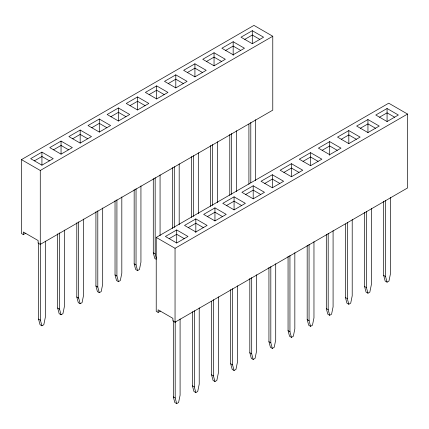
<?xml version="1.0" encoding="UTF-8"?>
<svg xmlns="http://www.w3.org/2000/svg" width="429" height="429" viewBox="0 0 429 429"><rect width="100%" height="100%" fill="white"/><g stroke="black" fill="none" stroke-linecap="round" stroke-linejoin="round"><path stroke-width="0.64" d="M21.45 159.62L253.952 25.386L272.774 36.25L272.774 110.151L40.272 244.385L38.117 243.141L38.117 240.535L23.332 231.998L23.332 234.604L21.45 233.515L21.45 159.62L40.272 170.485L272.774 36.25M41.929 152.139L30.636 158.66L41.929 165.181L53.223 158.66L41.929 152.139L41.929 165.181M61.052 141.098L49.759 147.619L61.052 154.14L72.345 147.619L61.052 141.098L61.052 154.14M80.18 130.057L68.887 136.578L80.18 143.098L91.474 136.578L80.18 130.057L80.18 143.098M99.303 119.015L88.009 125.536L99.303 132.057L110.596 125.536L99.303 119.015L99.303 132.057M118.425 107.974L107.132 114.495L118.425 121.016L129.719 114.495L118.425 107.974L118.425 121.016M137.553 96.933L126.255 103.453L137.553 109.974L148.847 103.453L137.553 96.933L137.553 109.974M156.676 85.891L145.383 92.412L156.676 98.933L167.97 92.412L156.676 85.891L156.676 98.933M175.799 74.85L164.505 81.371L175.799 87.891L187.092 81.371L175.799 74.85L175.799 87.891M194.922 63.808L183.628 70.329L194.922 76.85L206.22 70.329L194.922 63.808L194.922 76.85M214.05 52.767L202.756 59.288L214.05 65.809L225.343 59.288L214.05 52.767L214.05 65.809M233.172 41.731L221.879 48.246L233.172 54.767L244.466 48.246L233.172 41.731L233.172 55.438M252.295 30.69L241.001 37.205L252.295 43.726L263.588 37.205L252.295 30.69L252.295 43.726M34.4 160.837L41.929 156.488L49.458 160.837M53.523 149.796L61.052 145.447L68.581 149.796M72.651 138.755L80.18 134.406L87.709 138.755M91.774 127.713L99.303 123.364L106.832 127.713M110.897 116.672L118.425 112.323L125.954 116.672M130.019 105.631L137.553 101.282L145.082 105.631M149.147 94.589L156.676 90.24L164.205 94.589M168.27 83.548L175.799 79.199L183.328 83.548M187.393 72.506L194.922 68.157L202.456 72.506M206.521 61.465L214.05 57.116L221.578 61.465M225.643 50.424L233.172 46.075L240.701 50.424M244.766 39.382L252.295 35.033L259.824 39.382M23.332 234.604L25.654 233.263M156.226 237.43L388.728 103.196L407.55 114.06L407.55 187.961L175.048 322.195L172.892 320.951L172.892 318.345L158.108 309.808L158.108 312.414L156.226 311.331L156.226 237.43L175.048 248.294L407.55 114.06M176.705 229.955L165.412 236.47L176.705 242.991L187.999 236.47L176.705 229.955L176.705 242.991M195.828 218.913L184.534 225.429L195.828 231.95L207.121 225.429L195.828 218.913L195.828 232.62M214.95 207.872L203.657 214.393L214.95 220.908L226.244 214.393L214.95 207.872L214.95 220.908M234.078 196.831L222.78 203.351L234.078 209.867L245.372 203.351L234.078 196.831L234.078 209.867M253.201 185.789L241.908 192.31L253.201 198.825L264.495 192.31L253.201 185.789L253.201 198.831M272.324 174.748L261.03 181.269L272.324 187.784L283.617 181.269L272.324 174.748L272.324 187.789M291.447 163.706L280.153 170.227L291.447 176.748L302.745 170.227L291.447 163.706L291.447 176.748M310.575 152.665L299.281 159.186L310.575 165.707L321.868 159.186L310.575 152.665L310.575 165.707M329.697 141.624L318.404 148.144L329.697 154.665L340.991 148.144L329.697 141.624L329.697 155.33M348.82 130.582L337.526 137.103L348.82 143.624L360.113 137.103L348.82 130.582L348.82 143.624M367.948 119.541L356.655 126.062L367.948 132.582L379.241 126.062L367.948 119.541L367.948 132.582M387.071 108.499L375.777 115.02L387.071 121.541L398.364 115.02L387.071 108.499L387.071 121.541M169.176 238.647L176.705 234.298L184.234 238.647M188.299 227.606L195.828 223.257L203.357 227.606M207.422 216.565L214.95 212.216L222.479 216.565M226.544 205.523L234.078 201.174L241.607 205.523M245.672 194.482L253.201 190.133L260.73 194.482M264.795 183.44L272.324 179.091L279.853 183.44M283.918 172.399L291.447 168.05L298.981 172.399M303.046 161.358L310.575 157.009L318.104 161.358M322.168 150.316L329.697 145.967L337.226 150.316M341.291 139.275L348.82 134.926L356.349 139.275M360.419 128.233L367.948 123.884L375.477 128.233M379.542 117.192L387.071 112.843L394.6 117.192M38.54 242.862L38.54 319.101L40.047 324.721L41.929 325.804L43.812 324.721L45.318 317.358L45.318 241.119M57.668 233.826L57.668 308.06L59.17 313.679L61.052 314.763L62.934 313.679L64.441 306.317L64.441 230.078M76.791 222.785L76.791 297.018L78.298 302.638L80.18 303.721L82.062 302.638L83.564 295.275L83.564 219.037M95.914 211.744L95.914 285.977L97.421 291.597L99.303 292.68L101.185 291.597L102.692 284.234L102.692 207.995M115.036 200.702L115.036 274.935L116.543 280.555L118.425 281.639L120.308 280.555L121.815 273.193L121.815 196.954M134.164 189.661L134.164 263.894L135.671 269.514L137.553 270.597L139.436 269.514L140.937 262.151L140.937 185.913M158.108 312.414L160.425 311.079M173.316 320.672L173.316 396.911L174.823 402.531L176.705 403.614L178.587 402.531L180.089 395.173L180.089 318.935M192.439 311.636L192.439 385.869L193.946 391.489L195.828 392.573L197.71 391.489L199.217 384.132L199.217 307.893M211.561 301.265L211.561 374.828L213.068 380.448L214.95 381.531L216.833 380.448L218.34 373.091L218.34 296.852M230.689 289.554L230.689 363.787L232.196 369.407L234.078 370.49L235.961 369.407L237.462 362.049L237.462 285.811M249.812 278.512L249.812 352.745L251.319 358.365L253.201 359.448L255.083 358.365L256.59 351.008L256.59 274.769M268.935 267.471L268.935 341.704L270.442 347.324L272.324 348.412L274.206 347.324L275.713 339.966L275.713 263.728M288.063 256.429L288.063 330.662L289.564 336.282L291.447 337.371L293.329 336.282L294.836 328.925L294.836 252.686M307.185 245.388L307.185 319.621L308.692 325.241L310.575 326.33L312.457 325.241L313.964 317.884L313.964 241.645M326.308 234.347L326.308 308.58L327.815 314.2L329.697 315.288L331.579 314.2L333.086 306.842L333.086 230.604M345.436 223.976L345.436 297.538L346.938 303.158L348.82 304.247L350.702 303.158L352.209 295.801L352.209 219.562M364.559 212.264L364.559 286.497L366.066 292.117L367.948 293.205L369.83 292.117L371.332 284.759L371.332 208.521M383.682 201.222L383.682 275.456L385.188 281.075L387.071 282.164L388.953 281.075L390.46 273.718L390.46 197.479M383.682 275.456L385.564 276.544L387.071 282.164M364.559 286.497L366.441 287.586L367.948 293.205M345.436 297.538L347.318 298.627L348.82 304.247M326.308 308.58L328.19 309.668L329.697 315.288M307.185 319.621L309.068 320.71L310.575 326.33M153.287 178.62L153.287 252.853L155.169 253.936L156.338 258.306M288.063 330.662L289.945 331.751L291.447 337.371M156.204 259.288L154.794 258.473L153.287 252.853M134.164 263.894L136.047 264.977L137.553 270.597M268.935 341.704L270.817 342.787L272.324 348.412M115.036 274.935L116.919 276.019L118.425 281.639M249.812 352.745L251.694 353.828L253.201 359.448M95.914 285.977L97.796 287.06L99.303 292.68M230.689 363.787L232.572 364.87L234.078 370.49M76.791 297.018L78.673 298.101L80.18 303.721M211.561 374.828L213.444 375.911L214.95 381.531M57.668 308.06L59.551 309.143L61.052 314.763M192.439 385.869L194.321 386.953L195.828 392.573M38.54 319.101L40.423 320.184L41.929 325.804M173.316 396.911L175.198 397.994L176.705 403.614M385.564 200.305L385.564 276.544M366.441 211.347L366.441 287.586M347.318 222.388L347.318 298.627M328.19 233.43L328.19 309.668M309.068 244.471L309.068 320.71M289.945 255.512L289.945 331.751M270.817 266.554L270.817 342.787M255.684 119.67L255.684 180.523M251.694 277.595L251.694 353.828M250.793 122.49L250.793 182.679M248.911 124.083L248.911 184.272M236.561 130.711L236.561 191.565M232.572 288.637L232.572 364.87M231.665 133.532L231.665 194.391M229.783 134.454L229.783 195.313M217.439 141.752L217.439 202.606M213.444 299.678L213.444 375.911M212.543 144.573L212.543 205.432M210.66 145.495L210.66 206.354M198.311 152.794L198.311 213.647M194.321 310.714L194.321 386.953M193.42 155.614L193.42 216.473M191.538 156.537L191.538 217.396M179.188 163.83L179.188 224.689M175.198 321.755L175.198 397.994M175.048 248.294L175.048 322.195M174.292 166.656L174.292 227.515M172.41 167.578L172.41 228.432M160.065 174.871L160.065 235.73M155.169 177.697L155.169 253.936M136.047 188.739L136.047 264.977M116.919 199.78L116.919 276.019M97.796 210.821L97.796 287.06M78.673 221.863L78.673 298.101M59.551 232.904L59.551 309.143M40.423 243.945L40.423 320.184M40.272 170.485L40.272 244.385"/></g></svg>
